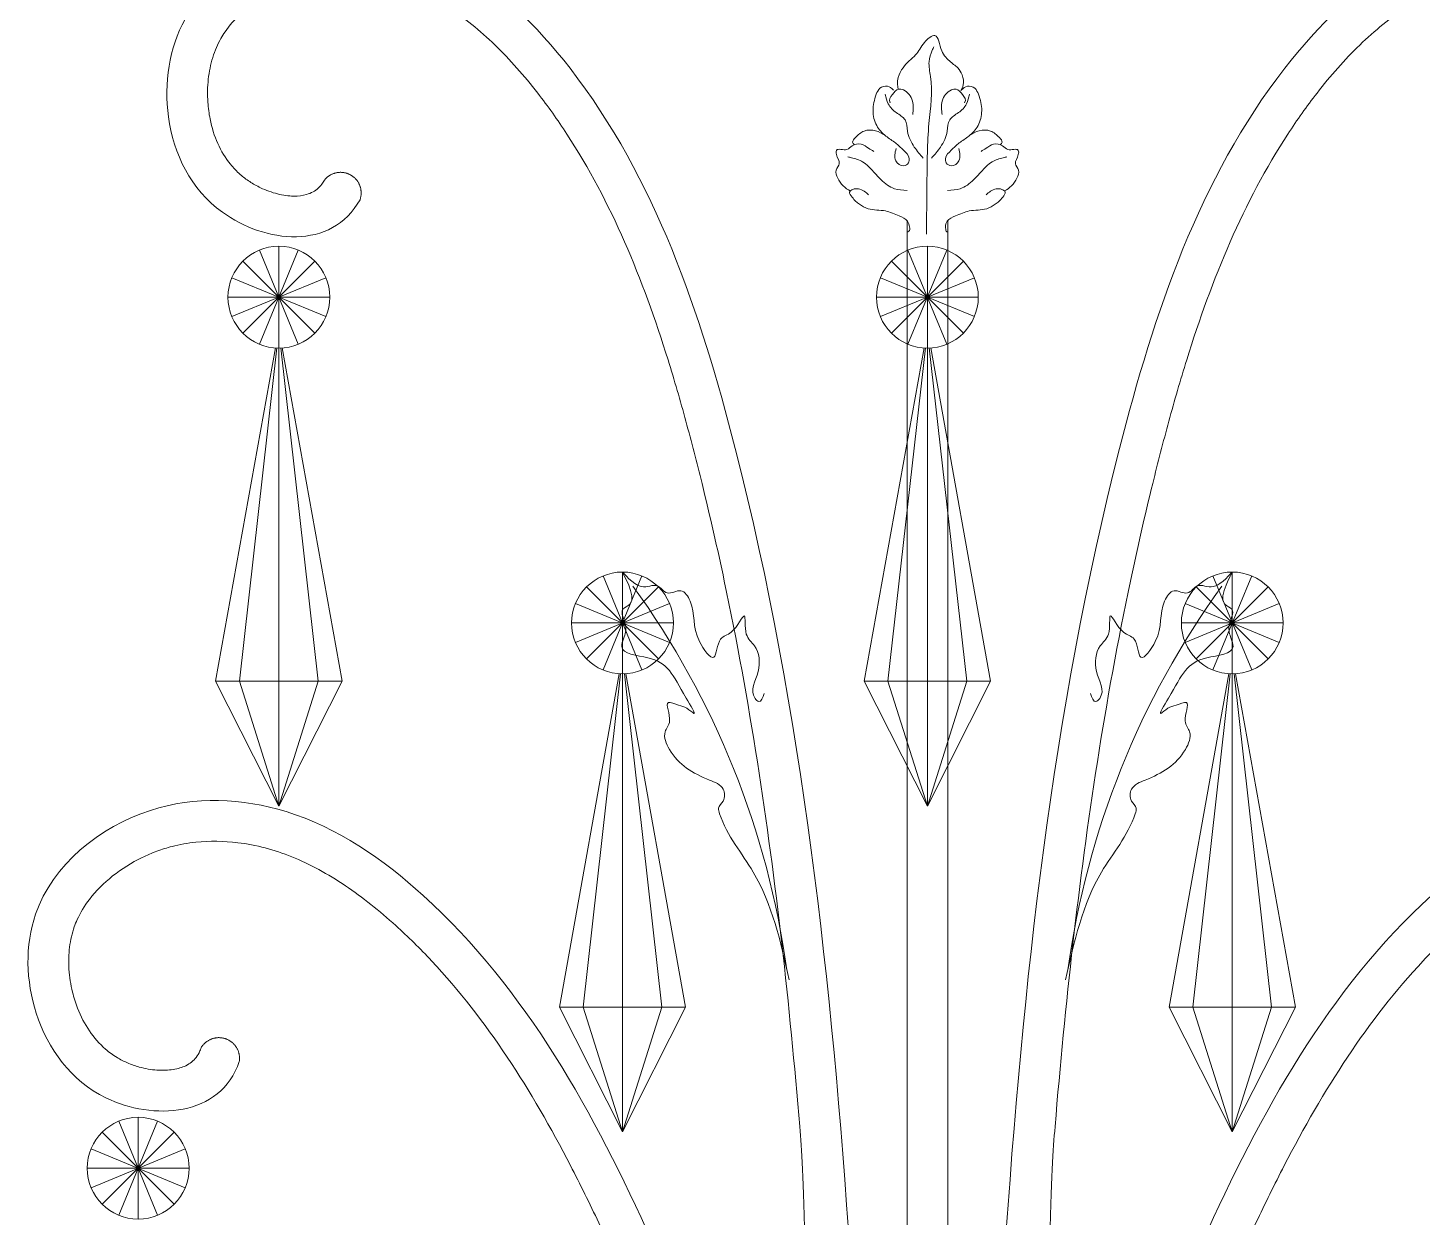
# Model space of a CAD drawing. Header units: inches. Extents: x 258415 to 640093, y 441672 to 945769.
# Drawn here: x 299339.1 to 299407.6, y 465358.9 to 465417.4 of the extents above; entities that cross this region are included whole.
import ezdxf

# ---------------------------------------------------------------- set-up
doc = ezdxf.new("R2010")
doc.units = ezdxf.units.IN
doc.header["$MEASUREMENT"] = 0
doc.linetypes.add('HIDDEN', pattern=[0.375, 0.25, -0.125])
doc.layers.add('CQ SPOT DETAIL DIMENSION', color=9, linetype='Continuous')
doc.layers.add('E-LITE-FIXT-NORM-CEILING', color=3, linetype='Continuous')
doc.layers.add('Glass', color=4, linetype='Continuous', lineweight=0)

# ---------------------------------------------------------------- blocks, each defined once
blk = doc.blocks.new('512')
at = {"layer": 'Glass', "lineweight": 0}
for p, q in [((34380.43, 1173.27), (34380.43, 1376.73)), ((34388.43, 1376.73), (34388.43, 1173.27))]:
    blk.add_line(p, q, dxfattribs=at)
at = {"layer": 'Glass', "color": 4, "lineweight": 0}
for p, q in [((34380.61, 1352.41), (34388.26, 1370.89)), ((34388.26, 1352.41), (34380.61, 1370.89)), ((34388.26, 1370.89), (34380.61, 1352.41)), ((34380.61, 1370.89), (34388.26, 1352.41)), ((34384.43, 1351.65), (34384.43, 1371.65)), ((34384.43, 1371.65), (34384.43, 1351.65)), ((34508.07, 1352.41), (34515.72, 1370.89)), ((34515.72, 1352.41), (34508.07, 1370.89)), ((34515.72, 1370.89), (34508.07, 1352.41)), ((34508.07, 1370.89), (34515.72, 1352.41)), ((34511.89, 1351.65), (34511.89, 1371.65)), ((34511.89, 1371.65), (34511.89, 1351.65)), ((34377.36, 1354.58), (34391.51, 1368.72)), ((34391.51, 1354.58), (34377.36, 1368.72)), ((34391.51, 1368.72), (34377.36, 1354.58)), ((34377.36, 1368.72), (34391.51, 1354.58)), ((34504.82, 1354.58), (34518.97, 1368.72)), ((34518.97, 1354.58), (34504.82, 1368.72)), ((34518.97, 1368.72), (34504.82, 1354.58)), ((34504.82, 1368.72), (34518.97, 1354.58)), ((34375.2, 1357.82), (34393.67, 1365.48)), ((34393.67, 1357.82), (34375.2, 1365.48)), ((34393.67, 1365.48), (34375.2, 1357.82)), ((34375.2, 1365.48), (34393.67, 1357.82)), ((34502.66, 1357.82), (34521.13, 1365.48)), ((34521.13, 1357.82), (34502.66, 1365.48)), ((34521.13, 1365.48), (34502.66, 1357.82)), ((34502.66, 1365.48), (34521.13, 1357.82)), ((34374.43, 1361.65), (34394.43, 1361.65)), ((34394.43, 1361.65), (34374.43, 1361.65)), ((34501.89, 1361.65), (34521.89, 1361.65)), ((34521.89, 1361.65), (34501.89, 1361.65)), ((34384.43, 1351.65), (34384.43, 1261.65)), ((34511.89, 1351.65), (34511.89, 1261.65)), ((34324.52, 1287.63), (34324.52, 1307.63)), ((34324.52, 1307.63), (34324.52, 1287.63)), ((34444.35, 1287.63), (34444.35, 1307.63)), ((34444.35, 1307.63), (34444.35, 1287.63)), ((34317.45, 1290.56), (34331.59, 1304.7)), ((34331.59, 1290.56), (34317.45, 1304.7)), ((34331.59, 1304.7), (34317.45, 1290.56)), ((34317.45, 1304.7), (34331.59, 1290.56)), ((34320.69, 1288.39), (34328.34, 1306.87)), ((34328.34, 1288.39), (34320.69, 1306.87)), ((34328.34, 1306.87), (34320.69, 1288.39)), ((34320.69, 1306.87), (34328.34, 1288.39)), ((34437.28, 1290.56), (34451.42, 1304.7)), ((34451.42, 1290.56), (34437.28, 1304.7)), ((34451.42, 1304.7), (34437.28, 1290.56)), ((34437.28, 1304.7), (34451.42, 1290.56)), ((34440.53, 1288.39), (34448.18, 1306.87)), ((34448.18, 1288.39), (34440.53, 1306.87)), ((34448.18, 1306.87), (34440.53, 1288.39)), ((34440.53, 1306.87), (34448.18, 1288.39)), ((34315.28, 1293.81), (34333.76, 1301.46)), ((34333.76, 1293.81), (34315.28, 1301.46)), ((34333.76, 1301.46), (34315.28, 1293.81)), ((34315.28, 1301.46), (34333.76, 1293.81)), ((34435.11, 1293.8), (34453.59, 1301.46)), ((34453.59, 1293.8), (34435.11, 1301.46)), ((34453.59, 1301.46), (34435.11, 1293.8)), ((34435.11, 1301.46), (34453.59, 1293.8)), ((34314.52, 1297.63), (34334.52, 1297.63)), ((34334.52, 1297.63), (34314.52, 1297.63)), ((34434.35, 1297.63), (34454.35, 1297.63)), ((34454.35, 1297.63), (34434.35, 1297.63)), ((34324.52, 1287.63), (34324.52, 1197.63)), ((34444.35, 1287.63), (34444.35, 1197.63)), ((34539.54, 1180.48), (34539.54, 1200.48)), ((34539.54, 1200.48), (34539.54, 1180.48)), ((34532.47, 1183.41), (34546.62, 1197.55)), ((34546.62, 1183.41), (34532.47, 1197.55)), ((34546.62, 1197.55), (34532.47, 1183.41)), ((34532.47, 1197.55), (34546.62, 1183.41)), ((34535.72, 1181.24), (34543.37, 1199.72)), ((34543.37, 1181.24), (34535.72, 1199.72)), ((34543.37, 1199.72), (34535.72, 1181.24)), ((34535.72, 1199.72), (34543.37, 1181.24)), ((34530.31, 1186.65), (34548.78, 1194.31)), ((34548.78, 1186.65), (34530.31, 1194.31)), ((34548.78, 1194.31), (34530.31, 1186.65)), ((34530.31, 1194.31), (34548.78, 1186.65)), ((34529.54, 1190.48), (34549.54, 1190.48)), ((34549.54, 1190.48), (34529.54, 1190.48))]:
    blk.add_line(p, q, dxfattribs=at)
for points in [[(34384.43, 1261.65), (34372.02, 1286.17), (34383.78, 1351.67)], [(34376.68, 1286.17), (34384.05, 1351.66)], [(34384.43, 1261.65), (34396.85, 1286.17), (34385.09, 1351.67)], [(34392.18, 1286.17), (34384.82, 1351.66)], [(34511.89, 1261.65), (34499.48, 1286.17), (34511.24, 1351.67)], [(34504.14, 1286.17), (34511.51, 1351.66)], [(34511.89, 1261.65), (34524.31, 1286.17), (34512.55, 1351.67)], [(34519.64, 1286.17), (34512.28, 1351.66)], [(34324.52, 1197.63), (34312.1, 1222.15), (34323.86, 1287.65)], [(34316.77, 1222.15), (34324.13, 1287.64)], [(34324.52, 1197.63), (34336.93, 1222.15), (34325.17, 1287.65)], [(34332.27, 1222.15), (34324.9, 1287.64)], [(34384.43, 1286.17), (34372.02, 1286.17), (34376.68, 1286.17), (34384.43, 1261.65)], [(34384.43, 1286.17), (34396.85, 1286.17), (34392.18, 1286.17), (34384.43, 1261.65)], [(34444.35, 1197.63), (34431.94, 1222.15), (34443.7, 1287.65)], [(34436.6, 1222.15), (34443.96, 1287.64)], [(34444.35, 1197.63), (34456.76, 1222.15), (34445.01, 1287.65)], [(34452.1, 1222.15), (34444.74, 1287.64)], [(34511.89, 1286.17), (34499.48, 1286.17), (34504.14, 1286.17), (34511.89, 1261.65)], [(34511.89, 1286.17), (34524.31, 1286.17), (34519.64, 1286.17), (34511.89, 1261.65)], [(34324.52, 1222.15), (34312.1, 1222.15), (34316.77, 1222.15), (34324.52, 1197.63)], [(34324.52, 1222.15), (34336.93, 1222.15), (34332.27, 1222.15), (34324.52, 1197.63)], [(34444.35, 1222.15), (34431.94, 1222.15), (34436.6, 1222.15), (34444.35, 1197.63)], [(34444.35, 1222.15), (34456.76, 1222.15), (34452.1, 1222.15), (34444.35, 1197.63)]]:
    blk.add_lwpolyline(points, dxfattribs=at)
for centre in [(34384.43, 1361.65), (34511.89, 1361.65), (34324.52, 1297.63), (34444.35, 1297.63), (34539.54, 1190.48)]:
    blk.add_circle(centre, 10, dxfattribs=at)
at = {"layer": 'Glass', "lineweight": 0}
for centre, start, end in [((34191.27, 1206.82), 7.7815, 35.9255), ((34577.6, 1206.82), 144.0745, 172.2185)]:
    blk.add_arc(centre, 167.09, start, end, dxfattribs=at)
for points, knots in [([(34272.93, 1380.8), (34270.18, 1375.78), (34260.75, 1371.47), (34241.9, 1378.28), (34233.26, 1395.92), (34236.96, 1421.58), (34262.99, 1436.04), (34293.42, 1429.21), (34327.61, 1395.21), (34357.2, 1306.59), (34365.64, 1226.55), (34369.27, 1173.33)], [445.847246, 445.847246, 445.847246, 445.847246, 460.093666, 474.367338, 495.875307, 515.104636, 545.525369, 572.186582, 603.803263, 685.281331, 845.328888, 845.328888, 845.328888, 845.328888]), ([(34495.94, 1380.8), (34498.69, 1375.78), (34508.12, 1371.47), (34526.97, 1378.28), (34535.6, 1395.92), (34531.91, 1421.58), (34505.88, 1436.04), (34475.45, 1429.21), (34441.26, 1395.21), (34411.67, 1306.59), (34403.23, 1226.55), (34399.6, 1173.33)], [445.847246, 445.847246, 445.847246, 445.847246, 460.093666, 474.367338, 495.875307, 515.104636, 545.525369, 572.186582, 603.803263, 685.281331, 845.328888, 845.328888, 845.328888, 845.328888]), ([(34360.44, 1173.33), (34360.09, 1189.34), (34359.73, 1194), (34358.34, 1210.67), (34357.19, 1222.66), (34353.1, 1258.52), (34349.51, 1282.28), (34343.17, 1312.27), (34341.71, 1318.66), (34339.13, 1329.14), (34338.08, 1333.22), (34335.87, 1341.33), (34334.71, 1345.36), (34330.98, 1357.29), (34328.19, 1365.05), (34321.66, 1379.93), (34317.93, 1387.04), (34311.78, 1396.47), (34309.87, 1399.16), (34305.22, 1405.15), (34302.43, 1408.34), (34296.5, 1414.06), (34293.37, 1416.57), (34288.5, 1419.61), (34286.89, 1420.48), (34283.57, 1422.01), (34281.86, 1422.67), (34277.46, 1424.01), (34274.74, 1424.54), (34270.43, 1424.84), (34268.85, 1424.83), (34266.24, 1424.63), (34265.21, 1424.5), (34263.14, 1424.13), (34262.11, 1423.89), (34258.88, 1422.97), (34256.74, 1422.1), (34252.79, 1419.97), (34251, 1418.7), (34248.28, 1416.21), (34247.26, 1415.04), (34246.11, 1413.38), (34245.84, 1412.94), (34245.26, 1411.92), (34244.97, 1411.32), (34244.43, 1410.07), (34244.19, 1409.41), (34243.57, 1407.39), (34243.27, 1405.95), (34242.95, 1402.99), (34242.92, 1401.46), (34243.1, 1398.84), (34243.25, 1397.74), (34243.8, 1394.96), (34244.31, 1393.34), (34245.64, 1390.36), (34246.46, 1389), (34248.03, 1387.06), (34248.68, 1386.38), (34249.97, 1385.26), (34250.58, 1384.8), (34251.91, 1383.92), (34252.63, 1383.52), (34254.46, 1382.64), (34255.6, 1382.23), (34257.81, 1381.67), (34258.89, 1381.53), (34260.82, 1381.5), (34261.68, 1381.62), (34262.88, 1381.95), (34263.31, 1382.13), (34264.07, 1382.54), (34264.4, 1382.78), (34265.05, 1383.38), (34265.36, 1383.74), (34265.75, 1384.35), (34265.83, 1384.5), (34265.92, 1384.65)], [55.541878, 55.541878, 55.541878, 55.541878, 69.634849, 69.634849, 106.022669, 106.022669, 178.798307, 178.798307, 198.582676, 198.582676, 211.264039, 211.264039, 223.945403, 223.945403, 249.308129, 249.308129, 274.670856, 274.670856, 285.154329, 285.154329, 298.764888, 298.764888, 312.375447, 312.375447, 318.854776, 318.854776, 325.334106, 325.334106, 335.293095, 335.293095, 341.080331, 341.080331, 344.876463, 344.876463, 348.672595, 348.672595, 356.847181, 356.847181, 365.021767, 365.021767, 371.378146, 371.378146, 373.60577, 373.60577, 376.469243, 376.469243, 379.332715, 379.332715, 385.059661, 385.059661, 390.786606, 390.786606, 394.97397, 394.97397, 401.670699, 401.670699, 408.367427, 408.367427, 412.418103, 412.418103, 415.637371, 415.637371, 418.856638, 418.856638, 423.501748, 423.501748, 428.146857, 428.146857, 432.791966, 432.791966, 435.91688, 435.91688, 439.041794, 439.041794, 442.166708, 442.166708, 443.046827, 443.046827, 443.046827, 443.046827]), ([(34408.43, 1173.33), (34408.77, 1189.34), (34409.14, 1194), (34410.53, 1210.67), (34411.68, 1222.66), (34415.77, 1258.52), (34419.36, 1282.28), (34425.7, 1312.27), (34427.16, 1318.66), (34429.73, 1329.14), (34430.79, 1333.22), (34433, 1341.33), (34434.16, 1345.36), (34437.89, 1357.29), (34440.68, 1365.05), (34447.2, 1379.93), (34450.94, 1387.04), (34457.09, 1396.47), (34459, 1399.16), (34463.65, 1405.15), (34466.44, 1408.34), (34472.37, 1414.06), (34475.5, 1416.57), (34480.37, 1419.61), (34481.98, 1420.48), (34485.3, 1422.01), (34487.01, 1422.67), (34491.41, 1424.01), (34494.13, 1424.54), (34498.44, 1424.84), (34500.02, 1424.83), (34502.63, 1424.63), (34503.66, 1424.5), (34505.73, 1424.13), (34506.76, 1423.89), (34509.98, 1422.97), (34512.13, 1422.1), (34516.07, 1419.97), (34517.87, 1418.7), (34520.58, 1416.21), (34521.61, 1415.04), (34522.75, 1413.38), (34523.03, 1412.94), (34523.61, 1411.92), (34523.9, 1411.32), (34524.44, 1410.07), (34524.68, 1409.41), (34525.3, 1407.39), (34525.6, 1405.95), (34525.92, 1402.99), (34525.95, 1401.46), (34525.77, 1398.84), (34525.62, 1397.74), (34525.07, 1394.96), (34524.56, 1393.34), (34523.23, 1390.36), (34522.41, 1389), (34520.83, 1387.06), (34520.18, 1386.38), (34518.9, 1385.26), (34518.29, 1384.8), (34516.96, 1383.92), (34516.24, 1383.52), (34514.41, 1382.64), (34513.27, 1382.23), (34511.06, 1381.67), (34509.98, 1381.53), (34508.05, 1381.5), (34507.19, 1381.62), (34505.98, 1381.95), (34505.56, 1382.13), (34504.8, 1382.54), (34504.46, 1382.78), (34503.82, 1383.38), (34503.51, 1383.74), (34503.12, 1384.35), (34503.04, 1384.5), (34502.95, 1384.65)], [55.541878, 55.541878, 55.541878, 55.541878, 69.634849, 69.634849, 106.022669, 106.022669, 178.798307, 178.798307, 198.582676, 198.582676, 211.264039, 211.264039, 223.945403, 223.945403, 249.308129, 249.308129, 274.670856, 274.670856, 285.154329, 285.154329, 298.764888, 298.764888, 312.375447, 312.375447, 318.854776, 318.854776, 325.334106, 325.334106, 335.293095, 335.293095, 341.080331, 341.080331, 344.876463, 344.876463, 348.672595, 348.672595, 356.847181, 356.847181, 365.021767, 365.021767, 371.378146, 371.378146, 373.60577, 373.60577, 376.469243, 376.469243, 379.332715, 379.332715, 385.059661, 385.059661, 390.786606, 390.786606, 394.97397, 394.97397, 401.670699, 401.670699, 408.367427, 408.367427, 412.418103, 412.418103, 415.637371, 415.637371, 418.856638, 418.856638, 423.501748, 423.501748, 428.146857, 428.146857, 432.791966, 432.791966, 435.91688, 435.91688, 439.041794, 439.041794, 442.166708, 442.166708, 443.046827, 443.046827, 443.046827, 443.046827]), ([(34390.16, 1402.48), (34390.18, 1402.58), (34390.23, 1402.93), (34390.35, 1403.71), (34390.21, 1405.13), (34389.32, 1406.69), (34388.11, 1408.11), (34386.3, 1409.46), (34385.48, 1411.49), (34382.35, 1414.16), (34381.95, 1409.76), (34380.38, 1408.3), (34379.19, 1407.31), (34378.24, 1406.66), (34377.5, 1405.24), (34377.15, 1403.54), (34377.66, 1402.56), (34377.86, 1402.18)], [0.0428675, 0.0428675, 0.0428675, 0.0428675, 0.0538578, 0.0779195, 0.1232637, 0.19437, 0.254904, 0.3126025, 0.4135194, 0.4961387, 0.6068865, 0.7019697, 0.7259801, 0.762898, 0.8169574, 0.8837967, 0.9262415, 0.9262415, 0.9262415, 0.9262415]), ([(34377.11, 1399.84), (34376.75, 1400.42), (34377.43, 1401.36), (34378.51, 1402.67), (34380.41, 1402.28), (34381.86, 1400.28), (34381.65, 1398.43), (34381.55, 1397.54)], [2.782984, 2.782984, 2.782984, 2.782984, 4.740972, 6.332205, 7.263375, 10.088031, 12.734906, 12.734906, 12.734906, 12.734906]), ([(34391.76, 1399.84), (34392.12, 1400.42), (34391.44, 1401.36), (34390.35, 1402.67), (34388.46, 1402.28), (34387.01, 1400.28), (34387.22, 1398.43), (34387.32, 1397.54)], [2.782984, 2.782984, 2.782984, 2.782984, 4.740972, 6.332205, 7.263375, 10.088031, 12.734906, 12.734906, 12.734906, 12.734906]), ([(34376.14, 1393.41), (34375.55, 1393.79), (34374.31, 1394.57), (34371.87, 1394.53), (34370.63, 1393.36), (34369.52, 1392.22), (34369.93, 1391.77), (34370.09, 1391.62)], [0, 0, 0, 0, 0.0711063, 0.1471174, 0.2193336, 0.2543196, 0.2746232, 0.2746232, 0.2746232, 0.2746232]), ([(34392.72, 1393.41), (34393.32, 1393.79), (34394.56, 1394.57), (34396.99, 1394.53), (34398.24, 1393.36), (34399.35, 1392.22), (34398.93, 1391.77), (34398.77, 1391.62)], [0, 0, 0, 0, 0.0711063, 0.1471174, 0.2193336, 0.2543196, 0.2746232, 0.2746232, 0.2746232, 0.2746232]), ([(34373.89, 1390.3), (34373.55, 1390.5), (34372.74, 1390.99), (34371.46, 1391.95), (34369.67, 1391.66), (34368.61, 1390.17), (34366.4, 1391.16), (34366.53, 1389.22), (34367.59, 1388.02), (34366.19, 1386.58), (34367.03, 1384.34), (34368.24, 1383), (34369.29, 1382.53)], [0, 0, 0, 0, 0.0394656, 0.0960233, 0.1563961, 0.1985681, 0.2681145, 0.2956501, 0.3591776, 0.4069329, 0.4608963, 0.5785866, 0.5785866, 0.5785866, 0.5785866]), ([(34394.98, 1390.3), (34395.32, 1390.5), (34396.12, 1390.99), (34397.41, 1391.95), (34399.2, 1391.66), (34400.26, 1390.17), (34402.47, 1391.16), (34402.34, 1389.22), (34401.28, 1388.02), (34402.68, 1386.58), (34401.84, 1384.34), (34400.63, 1383), (34399.58, 1382.53)], [0, 0, 0, 0, 0.0394656, 0.0960233, 0.1563961, 0.1985681, 0.2681145, 0.2956501, 0.3591776, 0.4069329, 0.4608963, 0.5785866, 0.5785866, 0.5785866, 0.5785866]), ([(34372.87, 1381.78), (34372.6, 1382.02), (34372.02, 1382.53), (34370.93, 1383.02), (34369.9, 1382.96), (34368.82, 1382.29), (34369.7, 1381.25), (34370.28, 1380.49), (34371.36, 1379.7), (34373.19, 1378.63), (34376.11, 1378.89), (34378.54, 1377.74), (34380.66, 1376.9), (34380.89, 1375.62), (34380.86, 1375.03), (34380.7, 1374.46), (34380.43, 1374.42)], [0, 0, 0, 0, 0.0366498, 0.077866, 0.1150907, 0.1429147, 0.1798508, 0.2189836, 0.2487915, 0.31256, 0.4292598, 0.5256373, 0.590663, 0.6346422, 0.6557233, 0.6797543, 0.6797543, 0.6797543, 0.6797543]), ([(34396, 1381.78), (34396.27, 1382.02), (34396.85, 1382.53), (34397.93, 1383.02), (34398.97, 1382.96), (34400.05, 1382.29), (34399.17, 1381.25), (34398.59, 1380.49), (34397.5, 1379.7), (34395.68, 1378.63), (34392.76, 1378.89), (34390.33, 1377.74), (34388.21, 1376.9), (34387.98, 1375.62), (34387.77, 1374.92), (34388.17, 1374.46), (34388.43, 1374.42)], [0, 0, 0, 0, 0.0366498, 0.077866, 0.1150907, 0.1429147, 0.1798508, 0.2189836, 0.2487915, 0.31256, 0.4292598, 0.5256373, 0.590663, 0.6346422, 0.6557233, 0.6797543, 0.6797543, 0.6797543, 0.6797543]), ([(34249.21, 1211.45), (34247.37, 1206.03), (34238.84, 1200.14), (34219.09, 1203.56), (34207.52, 1219.43), (34206.69, 1245.35), (34229.81, 1264.12), (34260.96, 1262.69), (34300.54, 1235.15), (34319.69, 1199.87), (34331.52, 1173.49), (34332.1, 1172.18)], [445.847246, 445.847246, 445.847246, 445.847246, 460.093666, 474.367338, 495.875307, 515.104636, 545.525369, 572.186582, 603.803263, 685.281331, 689.554193, 689.554193, 689.554193, 689.554193]), ([(34519.66, 1211.45), (34521.5, 1206.03), (34530.03, 1200.14), (34549.78, 1203.56), (34561.35, 1219.43), (34562.18, 1245.35), (34539.06, 1264.12), (34507.91, 1262.69), (34468.33, 1235.15), (34449.18, 1199.87), (34437.35, 1173.49), (34436.77, 1172.18)], [445.847246, 445.847246, 445.847246, 445.847246, 460.093666, 474.367338, 495.875307, 515.104636, 545.525369, 572.186582, 603.803263, 685.281331, 689.554193, 689.554193, 689.554193, 689.554193]), ([(34329.41, 1158.24), (34328, 1161.59), (34326.57, 1164.92), (34323.39, 1172.09), (34321.65, 1175.94), (34318.06, 1183.54), (34316.21, 1187.3), (34310.47, 1198.4), (34306.37, 1205.55), (34297.35, 1219.07), (34292.44, 1225.42), (34284.74, 1233.64), (34282.39, 1235.95), (34276.77, 1241.04), (34273.46, 1243.7), (34266.63, 1248.3), (34263.11, 1250.23), (34257.78, 1252.37), (34256.05, 1252.95), (34252.51, 1253.88), (34250.71, 1254.23), (34246.15, 1254.79), (34243.37, 1254.83), (34239.08, 1254.37), (34237.52, 1254.1), (34234.99, 1253.44), (34234, 1253.14), (34232.03, 1252.41), (34231.05, 1251.99), (34228.04, 1250.53), (34226.07, 1249.3), (34222.56, 1246.51), (34221.01, 1244.95), (34218.77, 1242.03), (34217.97, 1240.69), (34217.13, 1238.86), (34216.94, 1238.38), (34216.54, 1237.27), (34216.36, 1236.63), (34216.05, 1235.3), (34215.93, 1234.62), (34215.66, 1232.52), (34215.63, 1231.05), (34215.82, 1228.08), (34216.06, 1226.57), (34216.69, 1224.02), (34217.03, 1222.96), (34218.06, 1220.32), (34218.84, 1218.81), (34220.67, 1216.11), (34221.72, 1214.92), (34223.6, 1213.28), (34224.36, 1212.72), (34225.82, 1211.84), (34226.5, 1211.49), (34227.97, 1210.86), (34228.75, 1210.59), (34230.7, 1210.05), (34231.89, 1209.84), (34234.17, 1209.68), (34235.25, 1209.72), (34237.16, 1210.03), (34237.98, 1210.29), (34239.11, 1210.83), (34239.5, 1211.08), (34240.18, 1211.62), (34240.47, 1211.91), (34241, 1212.62), (34241.24, 1213.03), (34241.52, 1213.69), (34241.58, 1213.85), (34241.63, 1214.02)], [187.64747, 187.64747, 187.64747, 187.64747, 198.582676, 198.582676, 211.264039, 211.264039, 223.945403, 223.945403, 249.308129, 249.308129, 274.670856, 274.670856, 285.154329, 285.154329, 298.764888, 298.764888, 312.375447, 312.375447, 318.854776, 318.854776, 325.334106, 325.334106, 335.293095, 335.293095, 341.080331, 341.080331, 344.876463, 344.876463, 348.672595, 348.672595, 356.847181, 356.847181, 365.021767, 365.021767, 371.378146, 371.378146, 373.60577, 373.60577, 376.469243, 376.469243, 379.332715, 379.332715, 385.059661, 385.059661, 390.786606, 390.786606, 394.97397, 394.97397, 401.670699, 401.670699, 408.367427, 408.367427, 412.418103, 412.418103, 415.637371, 415.637371, 418.856638, 418.856638, 423.501748, 423.501748, 428.146857, 428.146857, 432.791966, 432.791966, 435.91688, 435.91688, 439.041794, 439.041794, 442.166708, 442.166708, 443.046827, 443.046827, 443.046827, 443.046827]), ([(34439.46, 1158.24), (34440.87, 1161.59), (34442.3, 1164.92), (34445.48, 1172.09), (34447.22, 1175.94), (34450.81, 1183.54), (34452.66, 1187.3), (34458.4, 1198.4), (34462.5, 1205.55), (34471.52, 1219.07), (34476.43, 1225.42), (34484.13, 1233.64), (34486.48, 1235.95), (34492.1, 1241.04), (34495.41, 1243.7), (34502.24, 1248.3), (34505.76, 1250.23), (34511.08, 1252.37), (34512.82, 1252.95), (34516.36, 1253.88), (34518.15, 1254.23), (34522.72, 1254.79), (34525.49, 1254.83), (34529.79, 1254.37), (34531.35, 1254.1), (34533.88, 1253.44), (34534.87, 1253.14), (34536.84, 1252.41), (34537.82, 1251.99), (34540.83, 1250.53), (34542.8, 1249.3), (34546.31, 1246.51), (34547.85, 1244.95), (34550.09, 1242.03), (34550.9, 1240.69), (34551.74, 1238.86), (34551.93, 1238.38), (34552.32, 1237.27), (34552.51, 1236.63), (34552.82, 1235.3), (34552.94, 1234.62), (34553.2, 1232.52), (34553.24, 1231.05), (34553.04, 1228.08), (34552.81, 1226.57), (34552.17, 1224.02), (34551.84, 1222.96), (34550.81, 1220.32), (34550.03, 1218.81), (34548.2, 1216.11), (34547.15, 1214.92), (34545.27, 1213.28), (34544.51, 1212.72), (34543.05, 1211.84), (34542.37, 1211.49), (34540.9, 1210.86), (34540.12, 1210.59), (34538.17, 1210.05), (34536.98, 1209.84), (34534.7, 1209.68), (34533.62, 1209.72), (34531.71, 1210.03), (34530.88, 1210.29), (34529.75, 1210.83), (34529.37, 1211.08), (34528.69, 1211.62), (34528.4, 1211.91), (34527.87, 1212.62), (34527.63, 1213.03), (34527.35, 1213.69), (34527.29, 1213.85), (34527.24, 1214.02)], [187.64747, 187.64747, 187.64747, 187.64747, 198.582676, 198.582676, 211.264039, 211.264039, 223.945403, 223.945403, 249.308129, 249.308129, 274.670856, 274.670856, 285.154329, 285.154329, 298.764888, 298.764888, 312.375447, 312.375447, 318.854776, 318.854776, 325.334106, 325.334106, 335.293095, 335.293095, 341.080331, 341.080331, 344.876463, 344.876463, 348.672595, 348.672595, 356.847181, 356.847181, 365.021767, 365.021767, 371.378146, 371.378146, 373.60577, 373.60577, 376.469243, 376.469243, 379.332715, 379.332715, 385.059661, 385.059661, 390.786606, 390.786606, 394.97397, 394.97397, 401.670699, 401.670699, 408.367427, 408.367427, 412.418103, 412.418103, 415.637371, 415.637371, 418.856638, 418.856638, 423.501748, 423.501748, 428.146857, 428.146857, 432.791966, 432.791966, 435.91688, 435.91688, 439.041794, 439.041794, 442.166708, 442.166708, 443.046827, 443.046827, 443.046827, 443.046827])]:
    blk.add_open_spline(points, degree=3, knots=knots, dxfattribs=at)
for points in [[(34384.63, 1374.02), (34384.52, 1384.21), (34384.12, 1395.8), (34383.81, 1405.03), (34384.1, 1407.93), (34383.47, 1410.16), (34383.16, 1410.86)], [(34377.77, 1402.35), (34376.58, 1403.12), (34375.1, 1402.69), (34374.4, 1401.51), (34373.75, 1398.29), (34374.48, 1395.37), (34376.27, 1393.31), (34378.18, 1391.95), (34379.75, 1390.53), (34380.87, 1388.93), (34380.72, 1388.04), (34379.75, 1387.46), (34378.24, 1388.46), (34378.28, 1390.84)], [(34391.1, 1402.35), (34392.29, 1403.12), (34393.76, 1402.69), (34394.47, 1401.51), (34395.12, 1398.29), (34394.39, 1395.37), (34392.6, 1393.31), (34390.69, 1391.95), (34389.12, 1390.53), (34388, 1388.93), (34388.15, 1388.04), (34389.11, 1387.46), (34390.62, 1388.46), (34390.59, 1390.84)], [(34383.63, 1388.97), (34381.86, 1391.14), (34380.54, 1394.27), (34380.05, 1396.48), (34378.33, 1397.91), (34376.75, 1399.62), (34376.16, 1401.53)], [(34385.24, 1388.97), (34387, 1391.14), (34388.33, 1394.27), (34388.82, 1396.48), (34390.54, 1397.91), (34392.11, 1399.62), (34392.7, 1401.53)], [(34380.45, 1382.63), (34377.97, 1382.97), (34375.35, 1384.7), (34373.87, 1386.29), (34371.71, 1388.24), (34369.53, 1389.06), (34368.79, 1389.23)], [(34388.42, 1382.63), (34390.9, 1382.97), (34393.52, 1384.7), (34395, 1386.29), (34397.16, 1388.24), (34399.34, 1389.06), (34400.08, 1389.23)], [(34357.28, 1227.53), (34350.21, 1248.68), (34343.58, 1260.14), (34343.4, 1261.21), (34344.3, 1262.64), (34344.3, 1264.97), (34341.61, 1266.76), (34333.72, 1272.77), (34332.9, 1276.22), (34333.78, 1278.35), (34333.53, 1281.99), (34335.54, 1281.49), (34337.17, 1280.86), (34338.55, 1279.86), (34337.04, 1282.87), (34329.51, 1290.78), (34324.36, 1293.03), (34324.73, 1294.54), (34325.11, 1297.18), (34324.61, 1300.31), (34325.99, 1301.32), (34324.52, 1307.63), (34328.21, 1304.77), (34331.38, 1304.9), (34333.3, 1303.53), (34335.96, 1303.96), (34337.8, 1301.94), (34339.64, 1293.98), (34342.46, 1290.91), (34343.81, 1294.47), (34345.9, 1295.82), (34348.48, 1299.01), (34348.85, 1295.45), (34350.45, 1293.12), (34351.18, 1288.09), (34350.57, 1282.81), (34351.3, 1282.2), (34352.39, 1283.79)], [(34411.59, 1227.53), (34418.66, 1248.68), (34425.29, 1260.14), (34425.47, 1261.21), (34424.57, 1262.64), (34424.57, 1264.97), (34427.26, 1266.76), (34435.14, 1272.77), (34435.97, 1276.22), (34435.09, 1278.35), (34435.34, 1281.99), (34433.33, 1281.49), (34431.7, 1280.86), (34430.32, 1279.86), (34431.83, 1282.87), (34439.36, 1290.78), (34444.51, 1293.03), (34444.14, 1294.54), (34443.76, 1297.18), (34444.26, 1300.31), (34442.88, 1301.32), (34444.35, 1307.63), (34440.66, 1304.77), (34437.49, 1304.9), (34435.57, 1303.53), (34432.91, 1303.96), (34431.07, 1301.94), (34429.23, 1293.98), (34426.41, 1290.91), (34425.06, 1294.47), (34422.97, 1295.82), (34420.39, 1299.01), (34420.02, 1295.45), (34418.42, 1293.12), (34417.69, 1288.09), (34418.3, 1282.81), (34417.56, 1282.2), (34416.48, 1283.79)]]:
    blk.add_spline(points, degree=3, dxfattribs=at)
for points in [[(34502.95, 1384.65), (34501.66, 1386.27), (34499.64, 1386.68), (34497.82, 1385.68), (34496.01, 1384.69), (34495.26, 1382.76), (34495.94, 1380.8)], [(34527.24, 1214.02), (34526.25, 1215.83), (34524.32, 1216.59), (34522.37, 1215.92), (34520.41, 1215.26), (34519.34, 1213.49), (34519.66, 1211.45)]]:
    blk.add_rational_spline(points, [1, 0.843183062492, 0.843183062492, 1, 0.843183062492, 0.843183062492, 1], degree=3, knots=[443.046827, 443.046827, 443.046827, 443.046827, 444.447037, 444.447037, 444.447037, 445.847246, 445.847246, 445.847246, 445.847246], dxfattribs=at)
blk = doc.blocks.new('SMDS')
at = {"layer": 'E-LITE-FIXT-NORM-CEILING', "linetype": 'HIDDEN', "xscale": -0.25, "yscale": 0.25, "zscale": 0.25, "rotation": 359.9999999999999}
blk.add_blockref('512', (393446.613, 478381.088), dxfattribs=at)

msp = doc.modelspace()

# ---------------------------------------------------------------- block references
at = {"layer": 'CQ SPOT DETAIL DIMENSION'}
msp.add_blockref('SMDS', (-85467.189, -13317.368), dxfattribs=at)

doc.saveas('drawing.dxf')
